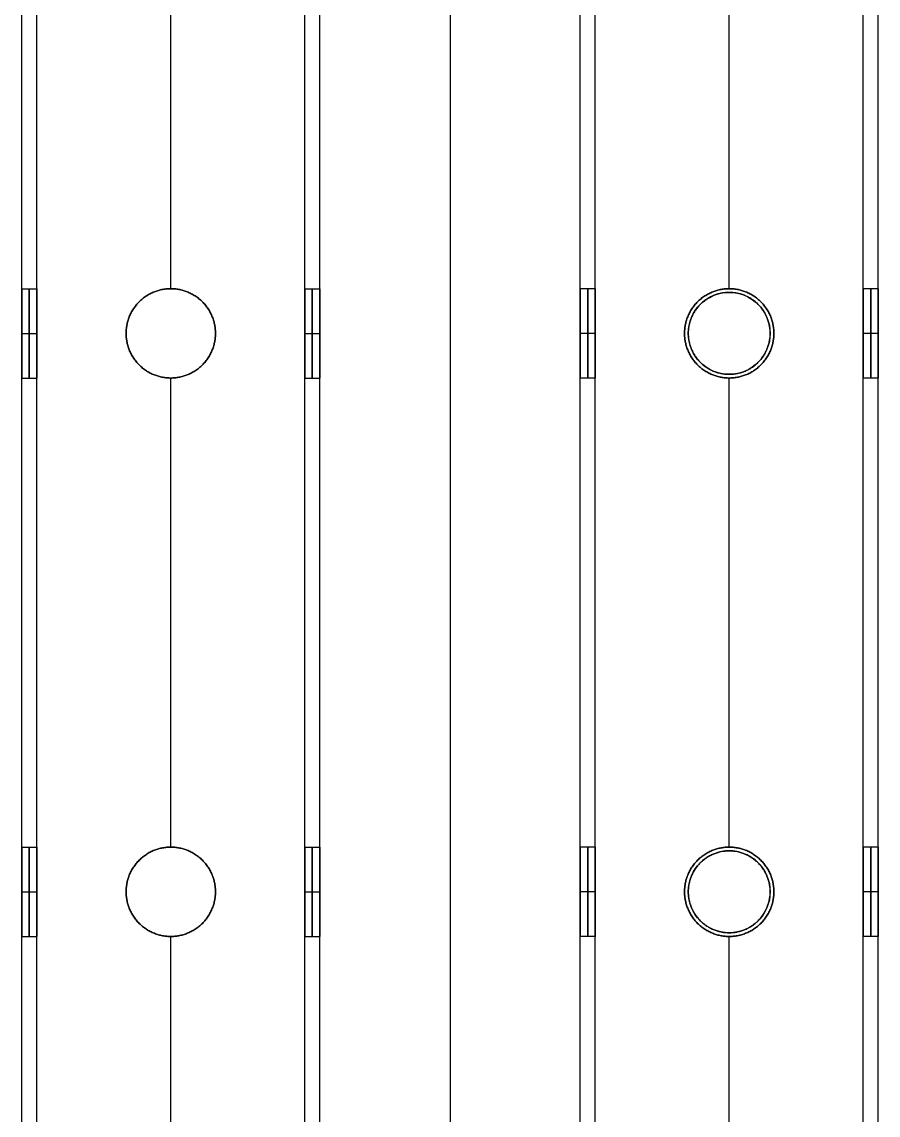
# Model space of a CAD drawing. Header units: millimetres. Extents: x -6529 to 809, y -8611 to 207.
# Drawn here: x -5355.6 to -5240.6, y -4647.4 to -4500.6 of the extents above; entities that cross this region are included whole.
import ezdxf

# ---------------------------------------------------------------- set-up
doc = ezdxf.new("R2010")
doc.units = ezdxf.units.MM
doc.header["$MEASUREMENT"] = 0
for name, color, linetype, true_color in [('gaten$11mm', 7, 'Continuous', 0xff6a35), ('platen', 7, 'Continuous', 0x007f00), ('staal', 5, 'Continuous', 0x0000ff)]:
    doc.layers.add(name, color=color, linetype=linetype, true_color=true_color)

# ---------------------------------------------------------------- blocks, each defined once
blk = doc.blocks.new('plaat base')
at = {"layer": 'platen'}
for p, q in [((658, -1200), (658, 0)), ((658, -1200, 18), (658, 0, 18))]:
    blk.add_line(p, q, dxfattribs=at)
blk = doc.blocks.new('top plaat')
at = {"layer": 'platen'}
for p, q in [((658, -1276), (658, 40)), ((658, -1276, 18), (658, 40, 18)), ((620.5, -425), (620.5, -425, 18)), ((615, -430.5), (615, -430.5, 18)), ((626, -430.5), (626, -430.5, 18)), ((620.5, -436), (620.5, -436, 18)), ((620.5, -500), (620.5, -500, 18)), ((615, -505.5), (615, -505.5, 18)), ((626, -505.5), (626, -505.5, 18)), ((620.5, -511), (620.5, -511, 18))]:
    blk.add_line(p, q, dxfattribs=at)
for centre in [(620.5, -430.5, 9), (620.5, -505.5, 9)]:
    blk.add_circle(centre, 5.5, dxfattribs=at)
for points in [[(626, -430.5), (626, -436), (620.5, -436), (615, -436), (615, -430.5), (615, -425), (620.5, -425), (626, -425), (626, -430.5)], [(626, -430.5, 18), (626, -436, 18), (620.5, -436, 18), (615, -436, 18), (615, -430.5, 18), (615, -425, 18), (620.5, -425, 18), (626, -425, 18), (626, -430.5, 18)], [(626, -505.5), (626, -511), (620.5, -511), (615, -511), (615, -505.5), (615, -500), (620.5, -500), (626, -500), (626, -505.5)], [(626, -505.5, 18), (626, -511, 18), (620.5, -511, 18), (615, -511, 18), (615, -505.5, 18), (615, -500, 18), (620.5, -500, 18), (626, -500, 18), (626, -505.5, 18)]]:
    blk.add_rational_spline(points, [1, 0.707106781187, 1, 0.707106781187, 1, 0.707106781187, 1, 0.707106781187, 1], degree=2, knots=[-37.699112, -37.699112, -37.699112, -28.274334, -28.274334, -18.849556, -18.849556, -9.424778, -9.424778, 0, 0, 0], dxfattribs=at)

msp = doc.modelspace()

# ---------------------------------------------------------------- linework, layer by layer
at = {"layer": 'gaten$11mm'}
for centre in [(-5260.61, -4542.39), (-5260.61, -4617.39)]:
    msp.add_circle(centre, 5.5, dxfattribs=at)
at = {"layer": 'staal'}
for p, q in [((-5355.61, -4536.39, 1296), (-5353.61, -4536.39, 1296)), ((-5335.61, -4536.39, 1278), (-5335.61, -4536.39, 1276)), ((-5335.61, -4536.39, 1316), (-5335.61, -4536.39, 1314)), ((-5317.61, -4536.39, 1296), (-5315.61, -4536.39, 1296)), ((-5278.61, -4536.39, 20), (-5280.61, -4536.39, 20)), ((-5260.61, -4536.39, 2), (-5260.61, -4536.39)), ((-5260.61, -4536.39, 40), (-5260.61, -4536.39, 38)), ((-5240.61, -4536.39, 20), (-5242.61, -4536.39, 20)), ((-5355.61, -4542.39, 1302), (-5353.61, -4542.39, 1302)), ((-5355.61, -4542.39, 1290), (-5353.61, -4542.39, 1290)), ((-5341.61, -4542.39, 1278), (-5341.61, -4542.39, 1276)), ((-5341.61, -4542.39, 1316), (-5341.61, -4542.39, 1314)), ((-5329.61, -4542.39, 1278), (-5329.61, -4542.39, 1276)), ((-5329.61, -4542.39, 1316), (-5329.61, -4542.39, 1314)), ((-5317.61, -4542.39, 1302), (-5315.61, -4542.39, 1302)), ((-5317.61, -4542.39, 1290), (-5315.61, -4542.39, 1290)), ((-5278.61, -4542.39, 26), (-5280.61, -4542.39, 26)), ((-5278.61, -4542.39, 14), (-5280.61, -4542.39, 14)), ((-5266.61, -4542.39, 2), (-5266.61, -4542.39)), ((-5266.61, -4542.39, 40), (-5266.61, -4542.39, 38)), ((-5254.61, -4542.39, 2), (-5254.61, -4542.39)), ((-5254.61, -4542.39, 40), (-5254.61, -4542.39, 38)), ((-5240.61, -4542.39, 26), (-5242.61, -4542.39, 26)), ((-5240.61, -4542.39, 14), (-5242.61, -4542.39, 14)), ((-5355.61, -4548.39, 1296), (-5353.61, -4548.39, 1296)), ((-5335.61, -4548.39, 1278), (-5335.61, -4548.39, 1276)), ((-5335.61, -4548.39, 1316), (-5335.61, -4548.39, 1314)), ((-5317.61, -4548.39, 1296), (-5315.61, -4548.39, 1296)), ((-5278.61, -4548.39, 20), (-5280.61, -4548.39, 20)), ((-5260.61, -4548.39, 2), (-5260.61, -4548.39)), ((-5260.61, -4548.39, 40), (-5260.61, -4548.39, 38)), ((-5240.61, -4548.39, 20), (-5242.61, -4548.39, 20)), ((-5355.61, -4611.39, 1296), (-5353.61, -4611.39, 1296)), ((-5335.61, -4611.39, 1278), (-5335.61, -4611.39, 1276)), ((-5335.61, -4611.39, 1316), (-5335.61, -4611.39, 1314)), ((-5317.61, -4611.39, 1296), (-5315.61, -4611.39, 1296)), ((-5278.61, -4611.39, 20), (-5280.61, -4611.39, 20)), ((-5260.61, -4611.39, 2), (-5260.61, -4611.39)), ((-5260.61, -4611.39, 40), (-5260.61, -4611.39, 38)), ((-5240.61, -4611.39, 20), (-5242.61, -4611.39, 20)), ((-5355.61, -4617.39, 1302), (-5353.61, -4617.39, 1302)), ((-5355.61, -4617.39, 1290), (-5353.61, -4617.39, 1290)), ((-5341.61, -4617.39, 1278), (-5341.61, -4617.39, 1276)), ((-5341.61, -4617.39, 1316), (-5341.61, -4617.39, 1314)), ((-5329.61, -4617.39, 1278), (-5329.61, -4617.39, 1276)), ((-5329.61, -4617.39, 1316), (-5329.61, -4617.39, 1314)), ((-5317.61, -4617.39, 1302), (-5315.61, -4617.39, 1302)), ((-5317.61, -4617.39, 1290), (-5315.61, -4617.39, 1290)), ((-5278.61, -4617.39, 26), (-5280.61, -4617.39, 26)), ((-5278.61, -4617.39, 14), (-5280.61, -4617.39, 14)), ((-5266.61, -4617.39, 2), (-5266.61, -4617.39)), ((-5266.61, -4617.39, 40), (-5266.61, -4617.39, 38)), ((-5254.61, -4617.39, 2), (-5254.61, -4617.39)), ((-5254.61, -4617.39, 40), (-5254.61, -4617.39, 38)), ((-5240.61, -4617.39, 26), (-5242.61, -4617.39, 26)), ((-5240.61, -4617.39, 14), (-5242.61, -4617.39, 14)), ((-5355.61, -4623.39, 1296), (-5353.61, -4623.39, 1296)), ((-5335.61, -4623.39, 1278), (-5335.61, -4623.39, 1276)), ((-5335.61, -4623.39, 1316), (-5335.61, -4623.39, 1314)), ((-5317.61, -4623.39, 1296), (-5315.61, -4623.39, 1296)), ((-5278.61, -4623.39, 20), (-5280.61, -4623.39, 20)), ((-5260.61, -4623.39, 2), (-5260.61, -4623.39)), ((-5260.61, -4623.39, 40), (-5260.61, -4623.39, 38)), ((-5240.61, -4623.39, 20), (-5242.61, -4623.39, 20))]:
    msp.add_line(p, q, dxfattribs=at)
for points in [[(-5355.61, -5047.89, 1276), (-5355.61, -4730.14, 1276), (-5355.61, -4412.39, 1276)], [(-5355.61, -5047.89, 1316), (-5355.61, -4730.14, 1316), (-5355.61, -4412.39, 1316)], [(-5353.61, -5047.89, 1278), (-5353.61, -4730.14, 1278), (-5353.61, -4412.39, 1278)], [(-5353.61, -5047.89, 1314), (-5353.61, -4730.14, 1314), (-5353.61, -4412.39, 1314)], [(-5317.61, -5047.89, 1278), (-5317.61, -4730.14, 1278), (-5317.61, -4412.39, 1278)], [(-5317.61, -5047.89, 1314), (-5317.61, -4730.14, 1314), (-5317.61, -4412.39, 1314)], [(-5315.61, -5047.89, 1276), (-5315.61, -4730.14, 1276), (-5315.61, -4412.39, 1276)], [(-5315.61, -5047.89, 1316), (-5315.61, -4730.14, 1316), (-5315.61, -4412.39, 1316)], [(-5280.61, -5047.89), (-5280.61, -4730.14), (-5280.61, -4412.39)], [(-5280.61, -5047.89, 40), (-5280.61, -4730.14, 40), (-5280.61, -4412.39, 40)], [(-5278.61, -5047.89, 2), (-5278.61, -4730.14, 2), (-5278.61, -4412.39, 2)], [(-5278.61, -5047.89, 38), (-5278.61, -4730.14, 38), (-5278.61, -4412.39, 38)], [(-5242.61, -5047.89, 2), (-5242.61, -4730.14, 2), (-5242.61, -4412.39, 2)], [(-5242.61, -5047.89, 38), (-5242.61, -4730.14, 38), (-5242.61, -4412.39, 38)], [(-5240.61, -5047.89), (-5240.61, -4730.14), (-5240.61, -4412.39)], [(-5240.61, -5047.89, 40), (-5240.61, -4730.14, 40), (-5240.61, -4412.39, 40)], [(-5355.61, -4536.39, 1296), (-5355.61, -4504.89, 1296), (-5355.61, -4473.39, 1296)], [(-5353.61, -4536.39, 1296), (-5353.61, -4504.89, 1296), (-5353.61, -4473.39, 1296)], [(-5335.61, -4536.39, 1276), (-5335.61, -4504.89, 1276), (-5335.61, -4473.39, 1276)], [(-5335.61, -4536.39, 1316), (-5335.61, -4504.89, 1316), (-5335.61, -4473.39, 1316)], [(-5335.61, -4536.39, 1278), (-5335.61, -4504.89, 1278), (-5335.61, -4473.39, 1278)], [(-5335.61, -4536.39, 1314), (-5335.61, -4504.89, 1314), (-5335.61, -4473.39, 1314)], [(-5317.61, -4536.39, 1296), (-5317.61, -4504.89, 1296), (-5317.61, -4473.39, 1296)], [(-5315.61, -4536.39, 1296), (-5315.61, -4504.89, 1296), (-5315.61, -4473.39, 1296)], [(-5280.61, -4536.39, 20), (-5280.61, -4504.89, 20), (-5280.61, -4473.39, 20)], [(-5278.61, -4536.39, 20), (-5278.61, -4504.89, 20), (-5278.61, -4473.39, 20)], [(-5260.61, -4536.39), (-5260.61, -4504.89), (-5260.61, -4473.39)], [(-5260.61, -4536.39, 40), (-5260.61, -4504.89, 40), (-5260.61, -4473.39, 40)], [(-5260.61, -4536.39, 2), (-5260.61, -4504.89, 2), (-5260.61, -4473.39, 2)], [(-5260.61, -4536.39, 38), (-5260.61, -4504.89, 38), (-5260.61, -4473.39, 38)], [(-5242.61, -4536.39, 20), (-5242.61, -4504.89, 20), (-5242.61, -4473.39, 20)], [(-5240.61, -4536.39, 20), (-5240.61, -4504.89, 20), (-5240.61, -4473.39, 20)], [(-5355.61, -4611.39, 1296), (-5355.61, -4579.89, 1296), (-5355.61, -4548.39, 1296)], [(-5353.61, -4611.39, 1296), (-5353.61, -4579.89, 1296), (-5353.61, -4548.39, 1296)], [(-5335.61, -4611.39, 1276), (-5335.61, -4579.89, 1276), (-5335.61, -4548.39, 1276)], [(-5335.61, -4611.39, 1316), (-5335.61, -4579.89, 1316), (-5335.61, -4548.39, 1316)], [(-5335.61, -4611.39, 1278), (-5335.61, -4579.89, 1278), (-5335.61, -4548.39, 1278)], [(-5335.61, -4611.39, 1314), (-5335.61, -4579.89, 1314), (-5335.61, -4548.39, 1314)], [(-5317.61, -4611.39, 1296), (-5317.61, -4579.89, 1296), (-5317.61, -4548.39, 1296)], [(-5315.61, -4611.39, 1296), (-5315.61, -4579.89, 1296), (-5315.61, -4548.39, 1296)], [(-5280.61, -4611.39, 20), (-5280.61, -4579.89, 20), (-5280.61, -4548.39, 20)], [(-5278.61, -4611.39, 20), (-5278.61, -4579.89, 20), (-5278.61, -4548.39, 20)], [(-5260.61, -4611.39), (-5260.61, -4579.89), (-5260.61, -4548.39)], [(-5260.61, -4611.39, 40), (-5260.61, -4579.89, 40), (-5260.61, -4548.39, 40)], [(-5260.61, -4611.39, 2), (-5260.61, -4579.89, 2), (-5260.61, -4548.39, 2)], [(-5260.61, -4611.39, 38), (-5260.61, -4579.89, 38), (-5260.61, -4548.39, 38)], [(-5242.61, -4611.39, 20), (-5242.61, -4579.89, 20), (-5242.61, -4548.39, 20)], [(-5240.61, -4611.39, 20), (-5240.61, -4579.89, 20), (-5240.61, -4548.39, 20)], [(-5355.61, -4686.39, 1296), (-5355.61, -4654.89, 1296), (-5355.61, -4623.39, 1296)], [(-5353.61, -4686.39, 1296), (-5353.61, -4654.89, 1296), (-5353.61, -4623.39, 1296)], [(-5335.61, -4686.39, 1276), (-5335.61, -4654.89, 1276), (-5335.61, -4623.39, 1276)], [(-5335.61, -4686.39, 1316), (-5335.61, -4654.89, 1316), (-5335.61, -4623.39, 1316)], [(-5335.61, -4686.39, 1278), (-5335.61, -4654.89, 1278), (-5335.61, -4623.39, 1278)], [(-5335.61, -4686.39, 1314), (-5335.61, -4654.89, 1314), (-5335.61, -4623.39, 1314)], [(-5317.61, -4686.39, 1296), (-5317.61, -4654.89, 1296), (-5317.61, -4623.39, 1296)], [(-5315.61, -4686.39, 1296), (-5315.61, -4654.89, 1296), (-5315.61, -4623.39, 1296)], [(-5280.61, -4686.39, 20), (-5280.61, -4654.89, 20), (-5280.61, -4623.39, 20)], [(-5278.61, -4686.39, 20), (-5278.61, -4654.89, 20), (-5278.61, -4623.39, 20)], [(-5260.61, -4686.39), (-5260.61, -4654.89), (-5260.61, -4623.39)], [(-5260.61, -4686.39, 40), (-5260.61, -4654.89, 40), (-5260.61, -4623.39, 40)], [(-5260.61, -4686.39, 2), (-5260.61, -4654.89, 2), (-5260.61, -4623.39, 2)], [(-5260.61, -4686.39, 38), (-5260.61, -4654.89, 38), (-5260.61, -4623.39, 38)], [(-5242.61, -4686.39, 20), (-5242.61, -4654.89, 20), (-5242.61, -4623.39, 20)], [(-5240.61, -4686.39, 20), (-5240.61, -4654.89, 20), (-5240.61, -4623.39, 20)]]:
    msp.add_open_spline(points, degree=2, dxfattribs=at)
for points, weights, knots in [([(-5355.61, -4542.39, 1302), (-5355.61, -4536.39, 1302), (-5355.61, -4536.39, 1296), (-5355.61, -4536.39, 1290), (-5355.61, -4542.39, 1290), (-5355.61, -4548.39, 1290), (-5355.61, -4548.39, 1296), (-5355.61, -4548.39, 1302), (-5355.61, -4542.39, 1302)], [1, 0.707106781187, 1, 0.707106781187, 1, 0.707106781187, 1, 0.707106781187, 1], [0, 0, 0, 7.853982, 7.853982, 15.707963, 15.707963, 23.561945, 23.561945, 31.415927, 31.415927, 31.415927]), ([(-5354.61, -4542.39, 1302), (-5354.61, -4536.39, 1302), (-5354.61, -4536.39, 1296), (-5354.61, -4536.39, 1290), (-5354.61, -4542.39, 1290), (-5354.61, -4548.39, 1290), (-5354.61, -4548.39, 1296), (-5354.61, -4548.39, 1302), (-5354.61, -4542.39, 1302)], [1, 0.707106781187, 1, 0.707106781187, 1, 0.707106781187, 1, 0.707106781187, 1], [0, 0, 0, 7.853982, 7.853982, 15.707963, 15.707963, 23.561945, 23.561945, 31.415927, 31.415927, 31.415927]), ([(-5353.61, -4542.39, 1302), (-5353.61, -4548.39, 1302), (-5353.61, -4548.39, 1296), (-5353.61, -4548.39, 1290), (-5353.61, -4542.39, 1290), (-5353.61, -4536.39, 1290), (-5353.61, -4536.39, 1296), (-5353.61, -4536.39, 1302), (-5353.61, -4542.39, 1302)], [1, 0.707106781187, 1, 0.707106781187, 1, 0.707106781187, 1, 0.707106781187, 1], [-31.415927, -31.415927, -31.415927, -23.561945, -23.561945, -15.707963, -15.707963, -7.853982, -7.853982, 0, 0, 0]), ([(-5329.61, -4542.39, 1276), (-5329.61, -4548.39, 1276), (-5335.61, -4548.39, 1276), (-5341.61, -4548.39, 1276), (-5341.61, -4542.39, 1276), (-5341.61, -4536.39, 1276), (-5335.61, -4536.39, 1276), (-5329.61, -4536.39, 1276), (-5329.61, -4542.39, 1276)], [1, 0.707106781187, 1, 0.707106781187, 1, 0.707106781187, 1, 0.707106781187, 1], [-31.415927, -31.415927, -31.415927, -23.561945, -23.561945, -15.707963, -15.707963, -7.853982, -7.853982, 0, 0, 0]), ([(-5329.61, -4542.39, 1316), (-5329.61, -4536.39, 1316), (-5335.61, -4536.39, 1316), (-5341.61, -4536.39, 1316), (-5341.61, -4542.39, 1316), (-5341.61, -4548.39, 1316), (-5335.61, -4548.39, 1316), (-5329.61, -4548.39, 1316), (-5329.61, -4542.39, 1316)], [1, 0.707106781187, 1, 0.707106781187, 1, 0.707106781187, 1, 0.707106781187, 1], [0, 0, 0, 7.853982, 7.853982, 15.707963, 15.707963, 23.561945, 23.561945, 31.415927, 31.415927, 31.415927]), ([(-5329.61, -4542.39, 1278), (-5329.61, -4536.39, 1278), (-5335.61, -4536.39, 1278), (-5341.61, -4536.39, 1278), (-5341.61, -4542.39, 1278), (-5341.61, -4548.39, 1278), (-5335.61, -4548.39, 1278), (-5329.61, -4548.39, 1278), (-5329.61, -4542.39, 1278)], [1, 0.707106781187, 1, 0.707106781187, 1, 0.707106781187, 1, 0.707106781187, 1], [0, 0, 0, 7.853982, 7.853982, 15.707963, 15.707963, 23.561945, 23.561945, 31.415927, 31.415927, 31.415927]), ([(-5329.61, -4542.39, 1314), (-5329.61, -4548.39, 1314), (-5335.61, -4548.39, 1314), (-5341.61, -4548.39, 1314), (-5341.61, -4542.39, 1314), (-5341.61, -4536.39, 1314), (-5335.61, -4536.39, 1314), (-5329.61, -4536.39, 1314), (-5329.61, -4542.39, 1314)], [1, 0.707106781187, 1, 0.707106781187, 1, 0.707106781187, 1, 0.707106781187, 1], [-31.415927, -31.415927, -31.415927, -23.561945, -23.561945, -15.707963, -15.707963, -7.853982, -7.853982, 0, 0, 0]), ([(-5329.61, -4542.39, 1277), (-5329.61, -4536.39, 1277), (-5335.61, -4536.39, 1277), (-5341.61, -4536.39, 1277), (-5341.61, -4542.39, 1277), (-5341.61, -4548.39, 1277), (-5335.61, -4548.39, 1277), (-5329.61, -4548.39, 1277), (-5329.61, -4542.39, 1277)], [1, 0.707106781187, 1, 0.707106781187, 1, 0.707106781187, 1, 0.707106781187, 1], [0, 0, 0, 7.853982, 7.853982, 15.707963, 15.707963, 23.561945, 23.561945, 31.415927, 31.415927, 31.415927]), ([(-5329.61, -4542.39, 1315), (-5329.61, -4536.39, 1315), (-5335.61, -4536.39, 1315), (-5341.61, -4536.39, 1315), (-5341.61, -4542.39, 1315), (-5341.61, -4548.39, 1315), (-5335.61, -4548.39, 1315), (-5329.61, -4548.39, 1315), (-5329.61, -4542.39, 1315)], [1, 0.707106781187, 1, 0.707106781187, 1, 0.707106781187, 1, 0.707106781187, 1], [0, 0, 0, 7.853982, 7.853982, 15.707963, 15.707963, 23.561945, 23.561945, 31.415927, 31.415927, 31.415927]), ([(-5317.61, -4542.39, 1302), (-5317.61, -4536.39, 1302), (-5317.61, -4536.39, 1296), (-5317.61, -4536.39, 1290), (-5317.61, -4542.39, 1290), (-5317.61, -4548.39, 1290), (-5317.61, -4548.39, 1296), (-5317.61, -4548.39, 1302), (-5317.61, -4542.39, 1302)], [0.999999860338, 0.707106851018, 1, 0.707106781187, 1, 0.707106781187, 1, 0.707106851018, 0.999999860338], [0, 0, 0, 7.853981, 7.853981, 15.707963, 15.707963, 23.561946, 23.561946, 31.415927, 31.415927, 31.415927]), ([(-5316.61, -4542.39, 1302), (-5316.61, -4536.39, 1302), (-5316.61, -4536.39, 1296), (-5316.61, -4536.39, 1290), (-5316.61, -4542.39, 1290), (-5316.61, -4548.39, 1290), (-5316.61, -4548.39, 1296), (-5316.61, -4548.39, 1302), (-5316.61, -4542.39, 1302)], [1, 0.707106781187, 1, 0.707106781187, 1, 0.707106781187, 1, 0.707106781187, 1], [0, 0, 0, 7.853982, 7.853982, 15.707963, 15.707963, 23.561945, 23.561945, 31.415927, 31.415927, 31.415927]), ([(-5315.61, -4542.39, 1302), (-5315.61, -4548.39, 1302), (-5315.61, -4548.39, 1296), (-5315.61, -4548.39, 1290), (-5315.61, -4542.39, 1290), (-5315.61, -4536.39, 1290), (-5315.61, -4536.39, 1296), (-5315.61, -4536.39, 1302), (-5315.61, -4542.39, 1302)], [1, 0.707106781187, 1, 0.707106781187, 1, 0.707106781187, 1, 0.707106781187, 1], [-31.415927, -31.415927, -31.415927, -23.561945, -23.561945, -15.707963, -15.707963, -7.853982, -7.853982, 0, 0, 0]), ([(-5280.61, -4542.39, 26), (-5280.61, -4548.39, 26), (-5280.61, -4548.39, 20), (-5280.61, -4548.39, 14), (-5280.61, -4542.39, 14), (-5280.61, -4536.39, 14), (-5280.61, -4536.39, 20), (-5280.61, -4536.39, 26), (-5280.61, -4542.39, 26)], [1, 0.707106781187, 1, 0.707106781187, 1, 0.707106781187, 1, 0.707106781187, 1], [-31.415927, -31.415927, -31.415927, -23.561945, -23.561945, -15.707963, -15.707963, -7.853982, -7.853982, 0, 0, 0]), ([(-5279.61, -4542.39, 26), (-5279.61, -4536.39, 26), (-5279.61, -4536.39, 20), (-5279.61, -4536.39, 14), (-5279.61, -4542.39, 14), (-5279.61, -4548.39, 14), (-5279.61, -4548.39, 20), (-5279.61, -4548.39, 26), (-5279.61, -4542.39, 26)], [1, 0.707106781187, 1, 0.707106781187, 1, 0.707106781187, 1, 0.707106781187, 1], [0, 0, 0, 7.853982, 7.853982, 15.707963, 15.707963, 23.561945, 23.561945, 31.415927, 31.415927, 31.415927]), ([(-5278.61, -4542.39, 26), (-5278.61, -4536.39, 26), (-5278.61, -4536.39, 20), (-5278.61, -4536.39, 14), (-5278.61, -4542.39, 14), (-5278.61, -4548.39, 14), (-5278.61, -4548.39, 20), (-5278.61, -4548.39, 26), (-5278.61, -4542.39, 26)], [0.999999860338, 0.707106851018, 1, 0.707106781187, 1, 0.707106781187, 1, 0.707106851018, 0.999999860338], [0, 0, 0, 7.853981, 7.853981, 15.707963, 15.707963, 23.561946, 23.561946, 31.415927, 31.415927, 31.415927]), ([(-5266.61, -4542.39), (-5266.61, -4548.39), (-5260.61, -4548.39), (-5254.61, -4548.39), (-5254.61, -4542.39), (-5254.61, -4536.39), (-5260.61, -4536.39), (-5266.61, -4536.39), (-5266.61, -4542.39)], [1, 0.707106781187, 1, 0.707106781187, 1, 0.707106781187, 1, 0.707106781187, 1], [-31.415927, -31.415927, -31.415927, -23.561945, -23.561945, -15.707963, -15.707963, -7.853982, -7.853982, 0, 0, 0]), ([(-5266.61, -4542.39, 40), (-5266.61, -4536.39, 40), (-5260.61, -4536.39, 40), (-5254.61, -4536.39, 40), (-5254.61, -4542.39, 40), (-5254.61, -4548.39, 40), (-5260.61, -4548.39, 40), (-5266.61, -4548.39, 40), (-5266.61, -4542.39, 40)], [1, 0.707106781187, 1, 0.707106781187, 1, 0.707106781187, 1, 0.707106781187, 1], [0, 0, 0, 7.853982, 7.853982, 15.707963, 15.707963, 23.561945, 23.561945, 31.415927, 31.415927, 31.415927]), ([(-5266.61, -4542.39, 2), (-5266.61, -4536.39, 2), (-5260.61, -4536.39, 2), (-5254.61, -4536.39, 2), (-5254.61, -4542.39, 2), (-5254.61, -4548.39, 2), (-5260.61, -4548.39, 2), (-5266.61, -4548.39, 2), (-5266.61, -4542.39, 2)], [1, 0.707106781187, 1, 0.707106781187, 1, 0.707106781187, 1, 0.707106781187, 1], [0, 0, 0, 7.853982, 7.853982, 15.707963, 15.707963, 23.561945, 23.561945, 31.415927, 31.415927, 31.415927]), ([(-5266.61, -4542.39, 38), (-5266.61, -4548.39, 38), (-5260.61, -4548.39, 38), (-5254.61, -4548.39, 38), (-5254.61, -4542.39, 38), (-5254.61, -4536.39, 38), (-5260.61, -4536.39, 38), (-5266.61, -4536.39, 38), (-5266.61, -4542.39, 38)], [1, 0.707106781187, 1, 0.707106781187, 1, 0.707106781187, 1, 0.707106781187, 1], [-31.415927, -31.415927, -31.415927, -23.561945, -23.561945, -15.707963, -15.707963, -7.853982, -7.853982, 0, 0, 0]), ([(-5266.61, -4542.39, 1), (-5266.61, -4536.39, 1), (-5260.61, -4536.39, 1), (-5254.61, -4536.39, 1), (-5254.61, -4542.39, 1), (-5254.61, -4548.39, 1), (-5260.61, -4548.39, 1), (-5266.61, -4548.39, 1), (-5266.61, -4542.39, 1)], [1, 0.707106781187, 1, 0.707106781187, 1, 0.707106781187, 1, 0.707106781187, 1], [0, 0, 0, 7.853982, 7.853982, 15.707963, 15.707963, 23.561945, 23.561945, 31.415927, 31.415927, 31.415927]), ([(-5266.61, -4542.39, 39), (-5266.61, -4536.39, 39), (-5260.61, -4536.39, 39), (-5254.61, -4536.39, 39), (-5254.61, -4542.39, 39), (-5254.61, -4548.39, 39), (-5260.61, -4548.39, 39), (-5266.61, -4548.39, 39), (-5266.61, -4542.39, 39)], [1, 0.707106781187, 1, 0.707106781187, 1, 0.707106781187, 1, 0.707106781187, 1], [0, 0, 0, 7.853982, 7.853982, 15.707963, 15.707963, 23.561945, 23.561945, 31.415927, 31.415927, 31.415927]), ([(-5242.61, -4542.39, 26), (-5242.61, -4548.39, 26), (-5242.61, -4548.39, 20), (-5242.61, -4548.39, 14), (-5242.61, -4542.39, 14), (-5242.61, -4536.39, 14), (-5242.61, -4536.39, 20), (-5242.61, -4536.39, 26), (-5242.61, -4542.39, 26)], [1, 0.707106781187, 1, 0.707106781187, 1, 0.707106781187, 1, 0.707106781187, 1], [-31.415927, -31.415927, -31.415927, -23.561945, -23.561945, -15.707963, -15.707963, -7.853982, -7.853982, 0, 0, 0]), ([(-5241.61, -4542.39, 26), (-5241.61, -4536.39, 26), (-5241.61, -4536.39, 20), (-5241.61, -4536.39, 14), (-5241.61, -4542.39, 14), (-5241.61, -4548.39, 14), (-5241.61, -4548.39, 20), (-5241.61, -4548.39, 26), (-5241.61, -4542.39, 26)], [1, 0.707106781187, 1, 0.707106781187, 1, 0.707106781187, 1, 0.707106781187, 1], [0, 0, 0, 7.853982, 7.853982, 15.707963, 15.707963, 23.561945, 23.561945, 31.415927, 31.415927, 31.415927]), ([(-5240.61, -4542.39, 26), (-5240.61, -4536.39, 26), (-5240.61, -4536.39, 20), (-5240.61, -4536.39, 14), (-5240.61, -4542.39, 14), (-5240.61, -4548.39, 14), (-5240.61, -4548.39, 20), (-5240.61, -4548.39, 26), (-5240.61, -4542.39, 26)], [1, 0.707106781187, 1, 0.707106781187, 1, 0.707106781187, 1, 0.707106781187, 1], [0, 0, 0, 7.853982, 7.853982, 15.707963, 15.707963, 23.561945, 23.561945, 31.415927, 31.415927, 31.415927]), ([(-5355.61, -4617.39, 1302), (-5355.61, -4611.39, 1302), (-5355.61, -4611.39, 1296), (-5355.61, -4611.39, 1290), (-5355.61, -4617.39, 1290), (-5355.61, -4623.39, 1290), (-5355.61, -4623.39, 1296), (-5355.61, -4623.39, 1302), (-5355.61, -4617.39, 1302)], [1, 0.707106781187, 1, 0.707106781187, 1, 0.707106781187, 1, 0.707106781187, 1], [0, 0, 0, 7.853982, 7.853982, 15.707963, 15.707963, 23.561945, 23.561945, 31.415927, 31.415927, 31.415927]), ([(-5354.61, -4617.39, 1302), (-5354.61, -4611.39, 1302), (-5354.61, -4611.39, 1296), (-5354.61, -4611.39, 1290), (-5354.61, -4617.39, 1290), (-5354.61, -4623.39, 1290), (-5354.61, -4623.39, 1296), (-5354.61, -4623.39, 1302), (-5354.61, -4617.39, 1302)], [1, 0.707106781187, 1, 0.707106781187, 1, 0.707106781187, 1, 0.707106781187, 1], [0, 0, 0, 7.853982, 7.853982, 15.707963, 15.707963, 23.561945, 23.561945, 31.415927, 31.415927, 31.415927]), ([(-5353.61, -4617.39, 1302), (-5353.61, -4623.39, 1302), (-5353.61, -4623.39, 1296), (-5353.61, -4623.39, 1290), (-5353.61, -4617.39, 1290), (-5353.61, -4611.39, 1290), (-5353.61, -4611.39, 1296), (-5353.61, -4611.39, 1302), (-5353.61, -4617.39, 1302)], [1, 0.707106781187, 1, 0.707106781187, 1, 0.707106781187, 1, 0.707106851018, 0.999999860338], [-31.415927, -31.415927, -31.415927, -23.561944, -23.561944, -15.707962, -15.707962, -7.85398, -7.85398, 0, 0, 0]), ([(-5329.61, -4617.39, 1276), (-5329.61, -4623.39, 1276), (-5335.61, -4623.39, 1276), (-5341.61, -4623.39, 1276), (-5341.61, -4617.39, 1276), (-5341.61, -4611.39, 1276), (-5335.61, -4611.39, 1276), (-5329.61, -4611.39, 1276), (-5329.61, -4617.39, 1276)], [1, 0.707106781187, 1, 0.707106781187, 1, 0.707106781187, 1, 0.707106781187, 1], [-31.415927, -31.415927, -31.415927, -23.561945, -23.561945, -15.707963, -15.707963, -7.853982, -7.853982, 0, 0, 0]), ([(-5329.61, -4617.39, 1316), (-5329.61, -4611.39, 1316), (-5335.61, -4611.39, 1316), (-5341.61, -4611.39, 1316), (-5341.61, -4617.39, 1316), (-5341.61, -4623.39, 1316), (-5335.61, -4623.39, 1316), (-5329.61, -4623.39, 1316), (-5329.61, -4617.39, 1316)], [1, 0.707106781187, 1, 0.707106781187, 1, 0.707106781187, 1, 0.707106781187, 1], [0, 0, 0, 7.853982, 7.853982, 15.707963, 15.707963, 23.561945, 23.561945, 31.415927, 31.415927, 31.415927]), ([(-5329.61, -4617.39, 1278), (-5329.61, -4611.39, 1278), (-5335.61, -4611.39, 1278), (-5341.61, -4611.39, 1278), (-5341.61, -4617.39, 1278), (-5341.61, -4623.39, 1278), (-5335.61, -4623.39, 1278), (-5329.61, -4623.39, 1278), (-5329.61, -4617.39, 1278)], [1, 0.707106781187, 1, 0.707106781187, 1, 0.707106781187, 1, 0.707106781187, 1], [0, 0, 0, 7.853982, 7.853982, 15.707963, 15.707963, 23.561945, 23.561945, 31.415927, 31.415927, 31.415927]), ([(-5329.61, -4617.39, 1314), (-5329.61, -4623.39, 1314), (-5335.61, -4623.39, 1314), (-5341.61, -4623.39, 1314), (-5341.61, -4617.39, 1314), (-5341.61, -4611.39, 1314), (-5335.61, -4611.39, 1314), (-5329.61, -4611.39, 1314), (-5329.61, -4617.39, 1314)], [1, 0.707106781187, 1, 0.707106781187, 1, 0.707106781187, 1, 0.707106781187, 1], [-31.415927, -31.415927, -31.415927, -23.561945, -23.561945, -15.707963, -15.707963, -7.853982, -7.853982, 0, 0, 0]), ([(-5329.61, -4617.39, 1277), (-5329.61, -4611.39, 1277), (-5335.61, -4611.39, 1277), (-5341.61, -4611.39, 1277), (-5341.61, -4617.39, 1277), (-5341.61, -4623.39, 1277), (-5335.61, -4623.39, 1277), (-5329.61, -4623.39, 1277), (-5329.61, -4617.39, 1277)], [1, 0.707106781187, 1, 0.707106781187, 1, 0.707106781187, 1, 0.707106781187, 1], [0, 0, 0, 7.853982, 7.853982, 15.707963, 15.707963, 23.561945, 23.561945, 31.415927, 31.415927, 31.415927]), ([(-5329.61, -4617.39, 1315), (-5329.61, -4611.39, 1315), (-5335.61, -4611.39, 1315), (-5341.61, -4611.39, 1315), (-5341.61, -4617.39, 1315), (-5341.61, -4623.39, 1315), (-5335.61, -4623.39, 1315), (-5329.61, -4623.39, 1315), (-5329.61, -4617.39, 1315)], [1, 0.707106781187, 1, 0.707106781187, 1, 0.707106781187, 1, 0.707106781187, 1], [0, 0, 0, 7.853982, 7.853982, 15.707963, 15.707963, 23.561945, 23.561945, 31.415927, 31.415927, 31.415927]), ([(-5317.61, -4617.39, 1302), (-5317.61, -4611.39, 1302), (-5317.61, -4611.39, 1296), (-5317.61, -4611.39, 1290), (-5317.61, -4617.39, 1290), (-5317.61, -4623.39, 1290), (-5317.61, -4623.39, 1296), (-5317.61, -4623.39, 1302), (-5317.61, -4617.39, 1302)], [0.999999860338, 0.707106851018, 1, 0.707106781187, 1, 0.707106781187, 1, 0.707106851018, 0.999999860338], [0, 0, 0, 7.853981, 7.853981, 15.707963, 15.707963, 23.561946, 23.561946, 31.415927, 31.415927, 31.415927]), ([(-5316.61, -4617.39, 1302), (-5316.61, -4611.39, 1302), (-5316.61, -4611.39, 1296), (-5316.61, -4611.39, 1290), (-5316.61, -4617.39, 1290), (-5316.61, -4623.39, 1290), (-5316.61, -4623.39, 1296), (-5316.61, -4623.39, 1302), (-5316.61, -4617.39, 1302)], [1, 0.707106781187, 1, 0.707106781187, 1, 0.707106781187, 1, 0.707106781187, 1], [0, 0, 0, 7.853982, 7.853982, 15.707963, 15.707963, 23.561945, 23.561945, 31.415927, 31.415927, 31.415927]), ([(-5315.61, -4617.39, 1302), (-5315.61, -4623.39, 1302), (-5315.61, -4623.39, 1296), (-5315.61, -4623.39, 1290), (-5315.61, -4617.39, 1290), (-5315.61, -4611.39, 1290), (-5315.61, -4611.39, 1296), (-5315.61, -4611.39, 1302), (-5315.61, -4617.39, 1302)], [1, 0.707106781187, 1, 0.707106781187, 1, 0.707106781187, 1, 0.707106781187, 1], [-31.415927, -31.415927, -31.415927, -23.561945, -23.561945, -15.707963, -15.707963, -7.853982, -7.853982, 0, 0, 0]), ([(-5280.61, -4617.39, 26), (-5280.61, -4623.39, 26), (-5280.61, -4623.39, 20), (-5280.61, -4623.39, 14), (-5280.61, -4617.39, 14), (-5280.61, -4611.39, 14), (-5280.61, -4611.39, 20), (-5280.61, -4611.39, 26), (-5280.61, -4617.39, 26)], [1, 0.707106781187, 1, 0.707106781187, 1, 0.707106781187, 1, 0.707106781187, 1], [-31.415927, -31.415927, -31.415927, -23.561945, -23.561945, -15.707963, -15.707963, -7.853982, -7.853982, 0, 0, 0]), ([(-5279.61, -4617.39, 26), (-5279.61, -4611.39, 26), (-5279.61, -4611.39, 20), (-5279.61, -4611.39, 14), (-5279.61, -4617.39, 14), (-5279.61, -4623.39, 14), (-5279.61, -4623.39, 20), (-5279.61, -4623.39, 26), (-5279.61, -4617.39, 26)], [1, 0.707106781187, 1, 0.707106781187, 1, 0.707106781187, 1, 0.707106781187, 1], [0, 0, 0, 7.853982, 7.853982, 15.707963, 15.707963, 23.561945, 23.561945, 31.415927, 31.415927, 31.415927]), ([(-5278.61, -4617.39, 26), (-5278.61, -4611.39, 26), (-5278.61, -4611.39, 20), (-5278.61, -4611.39, 14), (-5278.61, -4617.39, 14), (-5278.61, -4623.39, 14), (-5278.61, -4623.39, 20), (-5278.61, -4623.39, 26), (-5278.61, -4617.39, 26)], [0.999999860338, 0.707106851018, 1, 0.707106781187, 1, 0.707106781187, 1, 0.707106851018, 0.999999860338], [0, 0, 0, 7.853981, 7.853981, 15.707963, 15.707963, 23.561946, 23.561946, 31.415927, 31.415927, 31.415927]), ([(-5266.61, -4617.39), (-5266.61, -4623.39), (-5260.61, -4623.39), (-5254.61, -4623.39), (-5254.61, -4617.39), (-5254.61, -4611.39), (-5260.61, -4611.39), (-5266.61, -4611.39), (-5266.61, -4617.39)], [1, 0.707106781187, 1, 0.707106781187, 1, 0.707106781187, 1, 0.707106781187, 1], [-31.415927, -31.415927, -31.415927, -23.561945, -23.561945, -15.707963, -15.707963, -7.853982, -7.853982, 0, 0, 0]), ([(-5266.61, -4617.39, 40), (-5266.61, -4611.39, 40), (-5260.61, -4611.39, 40), (-5254.61, -4611.39, 40), (-5254.61, -4617.39, 40), (-5254.61, -4623.39, 40), (-5260.61, -4623.39, 40), (-5266.61, -4623.39, 40), (-5266.61, -4617.39, 40)], [1, 0.707106781187, 1, 0.707106781187, 1, 0.707106781187, 1, 0.707106781187, 1], [0, 0, 0, 7.853982, 7.853982, 15.707963, 15.707963, 23.561945, 23.561945, 31.415927, 31.415927, 31.415927]), ([(-5266.61, -4617.39, 2), (-5266.61, -4611.39, 2), (-5260.61, -4611.39, 2), (-5254.61, -4611.39, 2), (-5254.61, -4617.39, 2), (-5254.61, -4623.39, 2), (-5260.61, -4623.39, 2), (-5266.61, -4623.39, 2), (-5266.61, -4617.39, 2)], [1, 0.707106781187, 1, 0.707106781187, 1, 0.707106781187, 1, 0.707106781187, 1], [0, 0, 0, 7.853982, 7.853982, 15.707963, 15.707963, 23.561945, 23.561945, 31.415927, 31.415927, 31.415927]), ([(-5266.61, -4617.39, 38), (-5266.61, -4623.39, 38), (-5260.61, -4623.39, 38), (-5254.61, -4623.39, 38), (-5254.61, -4617.39, 38), (-5254.61, -4611.39, 38), (-5260.61, -4611.39, 38), (-5266.61, -4611.39, 38), (-5266.61, -4617.39, 38)], [1, 0.707106781187, 1, 0.707106781187, 1, 0.707106781187, 1, 0.707106781187, 1], [-31.415927, -31.415927, -31.415927, -23.561945, -23.561945, -15.707963, -15.707963, -7.853982, -7.853982, 0, 0, 0]), ([(-5266.61, -4617.39, 1), (-5266.61, -4611.39, 1), (-5260.61, -4611.39, 1), (-5254.61, -4611.39, 1), (-5254.61, -4617.39, 1), (-5254.61, -4623.39, 1), (-5260.61, -4623.39, 1), (-5266.61, -4623.39, 1), (-5266.61, -4617.39, 1)], [1, 0.707106781187, 1, 0.707106781187, 1, 0.707106781187, 1, 0.707106781187, 1], [0, 0, 0, 7.853982, 7.853982, 15.707963, 15.707963, 23.561945, 23.561945, 31.415927, 31.415927, 31.415927]), ([(-5266.61, -4617.39, 39), (-5266.61, -4611.39, 39), (-5260.61, -4611.39, 39), (-5254.61, -4611.39, 39), (-5254.61, -4617.39, 39), (-5254.61, -4623.39, 39), (-5260.61, -4623.39, 39), (-5266.61, -4623.39, 39), (-5266.61, -4617.39, 39)], [1, 0.707106781187, 1, 0.707106781187, 1, 0.707106781187, 1, 0.707106781187, 1], [0, 0, 0, 7.853982, 7.853982, 15.707963, 15.707963, 23.561945, 23.561945, 31.415927, 31.415927, 31.415927]), ([(-5242.61, -4617.39, 26), (-5242.61, -4623.39, 26), (-5242.61, -4623.39, 20), (-5242.61, -4623.39, 14), (-5242.61, -4617.39, 14), (-5242.61, -4611.39, 14), (-5242.61, -4611.39, 20), (-5242.61, -4611.39, 26), (-5242.61, -4617.39, 26)], [1, 0.707106781187, 1, 0.707106781187, 1, 0.707106781187, 1, 0.707106851018, 0.999999860338], [-31.415927, -31.415927, -31.415927, -23.561944, -23.561944, -15.707962, -15.707962, -7.85398, -7.85398, 0, 0, 0]), ([(-5241.61, -4617.39, 26), (-5241.61, -4611.39, 26), (-5241.61, -4611.39, 20), (-5241.61, -4611.39, 14), (-5241.61, -4617.39, 14), (-5241.61, -4623.39, 14), (-5241.61, -4623.39, 20), (-5241.61, -4623.39, 26), (-5241.61, -4617.39, 26)], [1, 0.707106781187, 1, 0.707106781187, 1, 0.707106781187, 1, 0.707106781187, 1], [0, 0, 0, 7.853982, 7.853982, 15.707963, 15.707963, 23.561945, 23.561945, 31.415927, 31.415927, 31.415927]), ([(-5240.61, -4617.39, 26), (-5240.61, -4611.39, 26), (-5240.61, -4611.39, 20), (-5240.61, -4611.39, 14), (-5240.61, -4617.39, 14), (-5240.61, -4623.39, 14), (-5240.61, -4623.39, 20), (-5240.61, -4623.39, 26), (-5240.61, -4617.39, 26)], [1, 0.707106781187, 1, 0.707106781187, 1, 0.707106781187, 1, 0.707106781187, 1], [0, 0, 0, 7.853982, 7.853982, 15.707963, 15.707963, 23.561945, 23.561945, 31.415927, 31.415927, 31.415927])]:
    msp.add_rational_spline(points, weights, degree=2, knots=knots, dxfattribs=at)

# ---------------------------------------------------------------- block references
at = {"layer": 'platen', "rotation": 180}
for name, p in [('plaat base', (-4640.11, -5029.89, 40)), ('top plaat', (-4640.11, -5047.89, 1316))]:
    msp.add_blockref(name, p, dxfattribs=at)

doc.saveas('drawing.dxf')
